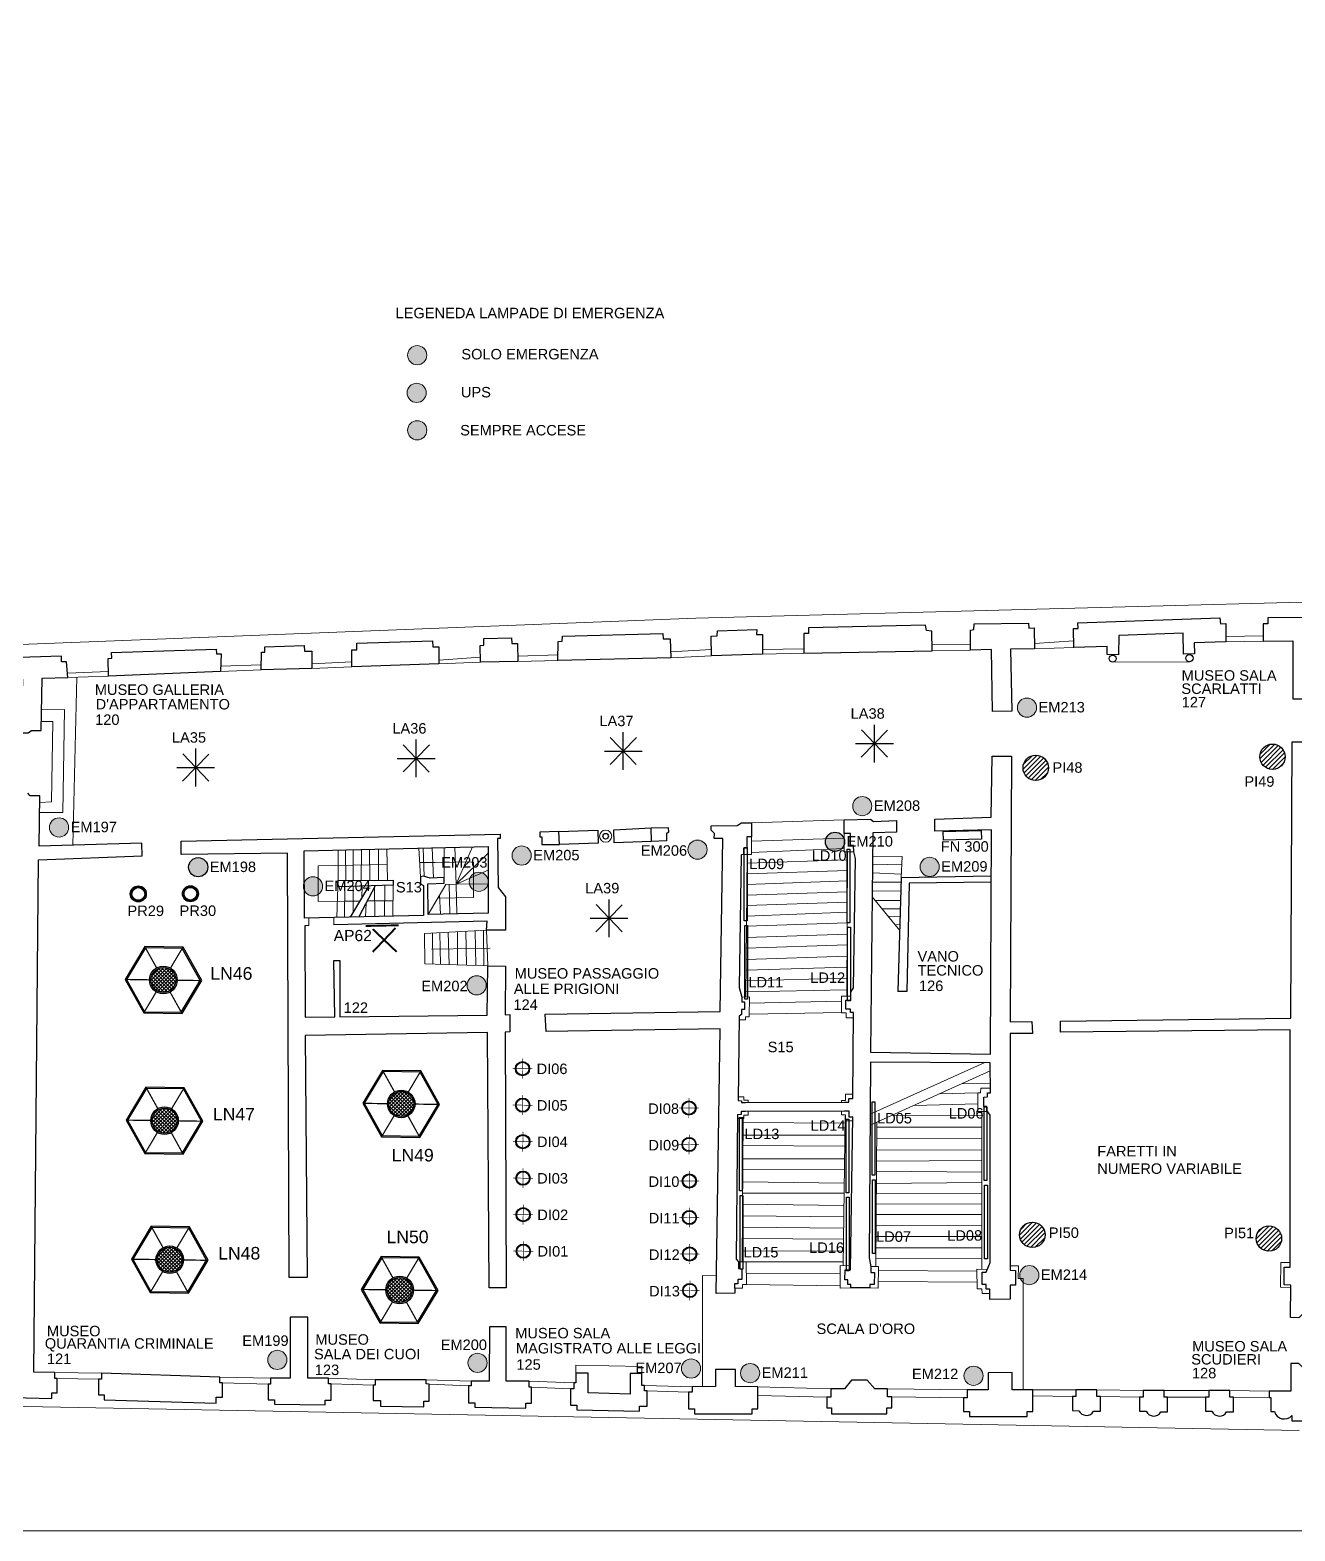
# Model space of a CAD drawing. Header units: metres. Extents: x 13 to 11853, y -8378 to 22.
# Drawn here: x 3615 to 7243, y -8378 to -4073 of the extents above; entities that cross this region are included whole.
import ezdxf
from ezdxf.enums import TextEntityAlignment as Align

# ---------------------------------------------------------------- set-up
doc = ezdxf.new("R2010")
doc.units = ezdxf.units.M
doc.header["$LTSCALE"] = 0.0125
for name, color, linetype in [('CODICE EMERGENZE', 190, 'Continuous'), ('CODICE LAMPADINE', 150, 'Continuous'), ('LAMPADE DI EMERGENZA', 3, 'Continuous')]:
    doc.layers.add(name, color=color, linetype=linetype)
for name, color, linetype, lineweight in [('lampade di emergenza S.E.', 3, 'Continuous', 18), ('LAMPADINE', 30, 'Continuous', 30), ('MURI', 7, 'Continuous', 9), ('VANI', 66, 'Continuous', 9)]:
    doc.layers.add(name, color=color, linetype=linetype, lineweight=lineweight)
doc.styles.add('ducale_200', font='arial.ttf', dxfattribs={"height": 1})
doc.styles.get("Standard").update_dxf_attribs({"font": 'romans.shx'})

# ---------------------------------------------------------------- blocks, each defined once
blk = doc.blocks.new('FB')
h = blk.add_hatch(color=256)
edge = h.paths.add_edge_path(flags=16)
edge.add_arc((323.34, 430.98), 1.01, 0, 360)
edge = h.paths.add_edge_path()
edge.add_arc((323.34, 430.98), 1.27, 0, 360)
for radius in [1.27, 1.01]:
    blk.add_circle((323.34, 430.98), radius)
blk = doc.blocks.new('LANTERNA')
at = {"linetype": 'Continuous'}
h = blk.add_hatch(color=256, dxfattribs=at)
h.paths.add_polyline_path([(65.31, -45.84, 1), (69.69, -45.84, 1)])
h.paths.add_polyline_path([(69.48, -45.84, -1), (65.51, -45.84, -1)], flags=16)
h = blk.add_hatch(dxfattribs=at)
h.set_pattern_fill('ANSI37', color=256, scale=3.214976, style=0)
h.set_pattern_definition([(45, (-226.14574, -312.50277), (-0.2841664, 0.2841664), []), (135, (-226.14574, -312.50277), (-0.2841664, -0.2841664), [])])
edge = h.paths.add_edge_path()
edge.add_arc((67.5, -45.84), 1.98, 0, 360)
at = {"layer": 'LAMPADINE'}
h = blk.add_hatch(color=14, dxfattribs=at)
h.paths.add_polyline_path([(70.35, -50.95), (73.35, -45.93), (70.5, -40.81), (64.65, -40.72), (61.64, -45.75), (64.49, -50.87)], flags=16)
h.paths.add_polyline_path([(70.46, -51.16), (73.59, -45.93), (70.62, -40.61), (64.54, -40.52), (61.41, -45.75), (64.38, -51.06)])
at = {"linetype": 'Continuous'}
for radius in [2.19, 1.98]:
    blk.add_circle((67.5, -45.84), radius, dxfattribs=at)
at = {"layer": 'LAMPADINE', "color": 14, "const_width": 0.2}
for points in [[(64.54, -40.52), (66.43, -43.92)], [(70.62, -40.61), (68.62, -43.96)], [(61.41, -45.75), (65.31, -45.81)], [(66.37, -47.72), (64.38, -51.06)], [(69.69, -45.87), (73.59, -45.93)], [(68.57, -47.75), (70.46, -51.16)]]:
    blk.add_lwpolyline(points, dxfattribs=at)
at = {"layer": 'LAMPADINE', "color": 14}
for points in [[(70.46, -51.16), (73.59, -45.93), (70.62, -40.61), (64.54, -40.52), (61.41, -45.75), (64.38, -51.06)], [(70.35, -50.95), (73.35, -45.93), (70.5, -40.81), (64.65, -40.72), (61.64, -45.75), (64.49, -50.87)]]:
    blk.add_lwpolyline(points, close=True, dxfattribs=at)
blk = doc.blocks.new('5ea4y')
h = blk.add_hatch(color=256)
edge = h.paths.add_edge_path(flags=16)
edge.add_arc((973, 697), 102, 0, 360)
edge = h.paths.add_edge_path()
edge.add_arc((973, 697), 112, 0, 360)
at = {"const_width": 10}
for points in [[(973, 855), (973, 540)], [(1130, 697), (815, 697)]]:
    blk.add_lwpolyline(points, dxfattribs=at)
for radius in [112, 102]:
    blk.add_circle((973, 697), radius)
at = {"color": 160, "insert": (996, 726), "char_height": 2, "width": 10.79, "attachment_point": 1, "style": 'ducale_200'}
blk.add_mtext('{\\H0.75x; }', dxfattribs=at)
blk = doc.blocks.new('re')
at = {"const_width": 0.3}
for points in [[(51.55, 419.05), (51.66, 413.81)], [(55.72, 418.12), (52.08, 414.34)], [(52.09, 417.95), (55.87, 414.31)]]:
    blk.add_lwpolyline(points, dxfattribs=at)
blk = doc.blocks.new('PIANTANA')
at = {"lineweight": 0}
h = blk.add_hatch(dxfattribs=at)
h.set_pattern_fill('ANSI31', color=256, scale=600, style=0)
h.set_pattern_definition([(45, (37136.21, 23067.97), (-53.03301, 53.03301), [])])
edge = h.paths.add_edge_path()
edge.add_arc((14258, -2729), 291, 0, 360)
blk.add_circle((14258, -2729), 291)

msp = doc.modelspace()

# ---------------------------------------------------------------- hatches: boundary and pattern name
at = {"layer": 'LAMPADE DI EMERGENZA'}
for points in [[(5896.5, -6401.2, 1), (5951.5, -6401.2, 1)], [(4070.2, -6474.2, 1), (4125.2, -6474.2, 1)]]:
    msp.add_hatch(color=256, dxfattribs=at).paths.add_polyline_path(points)
at = {"layer": 'lampade di emergenza S.E.'}
for color, points in [(256, [(4698.5, -5005.7, 1), (4753.4, -5005.7, 1)]), (6, [(4696.8, -5113.8, 1), (4751.8, -5113.8, 1)]), (5, [(4698.5, -5221.1, 1), (4753.4, -5221.1, 1)]), (5, [(6447, -6016.4, 1), (6502, -6016.4, 1)]), (5, [(5974.7, -6298.8, 1), (6029.7, -6298.8, 1)]), (5, [(3671.2, -6360, 1), (3726.2, -6360, 1)]), (5, [(4997.9, -6440.6, 1), (5052.9, -6440.6, 1)]), (5, [(5502.3, -6423.7, 1), (5557.3, -6423.7, 1)]), (5, [(6168, -6473.1, 1), (6223, -6473.1, 1)]), (5, [(4874.8, -6516, 1), (4929.8, -6516, 1)]), (5, [(4399.4, -6528.9, 1), (4454.4, -6528.9, 1)]), (5, [(4868.9, -6812.8, 1), (4923.8, -6812.8, 1)]), (5, [(6453.7, -7644, 1), (6508.7, -7644, 1)]), (5, [(4297.2, -7887, 1), (4352.1, -7887, 1)]), (5, [(4871.4, -7895.5, 1), (4926.4, -7895.5, 1)]), (5, [(5483.7, -7911.7, 1), (5538.6, -7911.7, 1)]), (5, [(5653, -7924.9, 1), (5708, -7924.9, 1)]), (5, [(6293.9, -7932.5, 1), (6348.9, -7932.5, 1)])]:
    msp.add_hatch(color=color, dxfattribs=at).paths.add_polyline_path(points)

# ---------------------------------------------------------------- linework, layer by layer
at = {"layer": 'LAMPADE DI EMERGENZA'}
for centre in [(5924, -6401.2), (4097.7, -6474.2)]:
    msp.add_circle(centre, 27.5, dxfattribs=at)
at = {"layer": 'lampade di emergenza S.E.'}
msp.add_circle((4725.9, -5005.7), 27.5, dxfattribs=at)
at = {"layer": 'lampade di emergenza S.E.', "color": 6}
msp.add_circle((4724.3, -5113.8), 27.5, dxfattribs=at)
at = {"layer": 'lampade di emergenza S.E.', "color": 5}
for centre in [(4725.9, -5221.1), (6474.5, -6016.4), (6002.2, -6298.8), (3698.7, -6360), (5025.4, -6440.6), (5529.8, -6423.7), (6195.5, -6473.1), (4902.3, -6516), (4426.9, -6528.9), (4896.3, -6812.8), (6481.2, -7644), (4324.7, -7887), (4898.9, -7895.5), (5511.2, -7911.7), (5680.5, -7924.9), (6321.4, -7932.5)]:
    msp.add_circle(centre, 27.5, dxfattribs=at)
at = {"layer": 'LAMPADINE'}
for p, q in [((6037.3, -6173.7), (6037.3, -6065.5)), ((4722.9, -6216.3), (4722.9, -6108.1)), ((5279.1, -6179.6), (5354.6, -6102.1)), ((5354.1, -6180), (5279.5, -6101.7)), ((5316.8, -6195), (5316.8, -6086.8)), ((5999.5, -6158.3), (6075, -6080.8)), ((6074.6, -6158.7), (6000, -6080.4)), ((4053, -6227), (4128.6, -6149.5)), ((4128.1, -6227.4), (4053.5, -6149.1)), ((4090.8, -6242.4), (4090.8, -6134.1)), ((4685.2, -6200.9), (4760.7, -6123.4)), ((4760.3, -6201.4), (4685.6, -6123)), ((5262.7, -6140.9), (5370.9, -6140.9)), ((5983.2, -6119.6), (6091.4, -6119.6)), ((4036.7, -6188.3), (4144.9, -6188.3)), ((4668.8, -6162.2), (4777.1, -6162.2)), ((5238.2, -6659.2), (5313.8, -6581.7)), ((5313.3, -6659.6), (5238.7, -6581.3)), ((5276, -6674.6), (5276, -6566.3)), ((5221.9, -6620.4), (5330.1, -6620.4))]:
    msp.add_line(p, q, dxfattribs=at)
for points in [[(6343.4, -6368.8), (6344, -6393.9), (6235.2, -6396.6), (6234.5, -6371.5)], [(5663.9, -6417.3), (5671.7, -6417.3), (5671.7, -6628.2), (5663.9, -6628.2)], [(5958.7, -6422.4), (5966.5, -6422.4), (5966.5, -6633.3), (5958.7, -6633.3)], [(5665.4, -6641.4), (5673.2, -6641.4), (5673.2, -6852.4), (5665.4, -6852.4)], [(5960.2, -6646.5), (5968, -6646.5), (5968, -6857.4), (5960.2, -6857.4)], [(6030.2, -7146.6), (6038, -7146.6), (6038, -7357.5), (6030.2, -7357.5)], [(6351.5, -7161.6), (6359.3, -7161.6), (6359.3, -7372.5), (6351.5, -7372.5)], [(5650.1, -7191.5), (5657.9, -7191.5), (5657.9, -7402.4), (5650.1, -7402.4)], [(5955.6, -7196.6), (5963.4, -7196.6), (5963.4, -7407.5), (5955.6, -7407.5)], [(6031.8, -7370.8), (6039.5, -7370.8), (6039.5, -7581.7), (6031.8, -7581.7)], [(6353.1, -7385.7), (6360.9, -7385.7), (6360.9, -7596.7), (6353.1, -7596.7)], [(5651.7, -7415.6), (5659.4, -7415.6), (5659.4, -7626.6), (5651.7, -7626.6)], [(5957.1, -7420.7), (5964.9, -7420.7), (5964.9, -7631.6), (5957.1, -7631.6)]]:
    msp.add_lwpolyline(points, close=True, dxfattribs=at)
at = {"layer": 'MURI', "linetype": 'ByBlock', "lineweight": 30}
for p, q in [((6371.9, -6330.5), (6374.3, -6155.4)), ((6374.3, -6155.4), (6429.9, -6155.3)), ((6429.9, -6155.3), (6426.1, -6917.1)), ((5568.8, -6355.1), (5643.3, -6354.3)), ((5569, -6367.5), (5568.8, -6355.1)), ((5578.2, -6377.7), (5569, -6367.5)), ((5643.3, -6354.3), (5655.5, -6346.8)), ((5655.5, -6346.8), (5684.3, -6346.8)), ((5684.3, -6346.8), (5684.1, -6386.7)), ((5950, -6338.3), (6025.4, -6335.9)), ((5950, -6377), (5950, -6338.3)), ((6025.4, -6335.9), (6034.4, -6342.6)), ((6034.4, -6342.6), (6100.5, -6340.2)), ((6100.5, -6340.2), (6100.5, -6373.3)), ((6210.1, -6336.2), (6371.9, -6330.5)), ((6210.1, -6370.7), (6210.1, -6336.2)), ((6372.6, -6366.7), (6210.1, -6370.7)), ((6369.8, -7010.5), (6372.6, -6366.7)), ((3937.1, -6441.9), (3935.7, -6404.9)), ((4049.3, -6399.5), (4963.7, -6379.7)), ((4049.3, -6437.3), (4049.3, -6399.5)), ((4963.7, -6392.1), (4955.9, -6392.1)), ((4955.9, -6392.1), (4955.9, -6392.1)), ((4955.9, -6392.1), (4957.7, -6531.9)), ((4963.7, -6379.7), (4963.7, -6392.1)), ((5577.9, -6391.9), (5578.2, -6377.7)), ((5602.1, -6392.2), (5577.9, -6391.9)), ((5594.3, -6887.6), (5602.1, -6392.2)), ((5671.4, -6387), (5670.9, -6419.5)), ((5684.1, -6386.7), (5671.4, -6387)), ((5968, -6377.1), (5950, -6377)), ((5968.1, -6412.2), (5968, -6377.1)), ((5977, -6412.2), (5968.1, -6412.2)), ((5977.6, -6429.7), (5977, -6412.2)), ((6032.3, -6375.2), (6025.8, -7004.7)), ((6034.1, -6375.1), (6032.3, -6375.2)), ((6100.5, -6373.3), (6034.1, -6375.1)), ((4353.8, -6433.5), (4049.3, -6437.3)), ((4358.3, -7650.5), (4353.8, -6433.5)), ((5654.5, -6438.3), (5648.7, -6819)), ((5661.5, -6438), (5654.5, -6438.3)), ((5661.6, -6419.7), (5661.5, -6438)), ((5670.9, -6419.5), (5661.6, -6419.7)), ((5977.5, -6819.9), (5982.5, -6449)), ((5982.5, -6449), (5977.6, -6429.7)), ((4957.7, -6531.9), (4979.4, -6559.3)), ((6114.2, -6504.2), (6104, -6830.7)), ((4979.4, -6559.3), (4979.4, -6654.2)), ((4414.8, -6641.5), (4403.1, -6641.8)), ((4403.1, -6641.8), (4404.4, -6904.3)), ((4926.1, -6629.1), (4487.1, -6639.8)), ((4924.6, -6655), (4926.1, -6629.1)), ((4979.4, -6654.2), (4924.6, -6655)), ((4489.5, -6903.3), (4487.1, -6741.2)), ((4487.1, -6741.2), (4503.7, -6741.2)), ((4503.7, -6741.2), (4503.8, -6903.1)), ((4926.5, -6898.2), (4928, -6757)), ((4928, -6757), (4979.2, -6757.7)), ((4979.2, -6757.7), (4978.3, -6897.2)), ((5648.7, -6819), (5656.4, -6847)), ((5969.1, -6832.4), (5977.5, -6819.9)), ((5969.1, -6855.8), (5969.1, -6832.4)), ((5664.8, -6882.4), (5656, -6882.4)), ((5656, -6882.4), (5656, -6896.3)), ((5656.4, -6847), (5656.6, -6859.7)), ((5656.6, -6859.7), (5664.8, -6859.7)), ((5664.8, -6859.7), (5664.8, -6882.4)), ((5955.3, -6881.5), (5955.3, -6855.8)), ((5955.3, -6855.8), (5969.1, -6855.8)), ((5968.5, -6881.5), (5955.3, -6881.5)), ((5968.5, -6890.6), (5968.5, -6881.5)), ((4404.4, -6904.3), (4489.5, -6903.3)), ((4503.8, -6903.1), (4926.5, -6898.2)), ((4978.3, -6897.2), (4991.1, -6896.8)), ((4991.1, -6896.8), (4991.4, -6946.6)), ((5093.1, -6895.2), (5594.3, -6887.6)), ((5095.8, -6945), (5093.1, -6895.2)), ((5648.7, -6900.9), (5646.1, -7143.4)), ((5656, -6896.3), (5648.7, -6900.9)), ((5977.5, -6890.6), (5968.5, -6890.6)), ((5975.1, -7137.2), (5977.5, -6890.6)), ((6426.1, -6917.1), (6488.4, -6917)), ((6488.4, -6917), (6490, -6950.7)), ((4927.7, -6948), (4404.6, -6956.4)), ((4404.6, -6956.4), (4409.9, -7650.6)), ((4932, -7680.4), (4927.7, -6948)), ((4991.4, -6946.6), (4978, -6947.4)), ((4978, -6947.4), (4981.3, -7680.1)), ((5594.7, -6937.3), (5095.8, -6945)), ((5583.2, -7696.7), (5594.7, -6937.3)), ((6490, -6950.7), (6426.7, -6950.5)), ((6426.7, -6950.5), (6426.7, -7630.1)), ((6025.8, -7004.7), (6369.8, -7010.5)), ((6026.1, -7032.8), (6021.7, -7594.5)), ((6369.2, -7035.2), (6026.1, -7032.8)), ((6369.5, -7121.1), (6369.2, -7035.2)), ((5646.1, -7143.4), (5655.8, -7144.2)), ((5655.8, -7144.2), (5655.8, -7148.6)), ((5963.3, -7148.1), (5963.3, -7137.1)), ((5963.3, -7137.1), (5975.1, -7137.2)), ((6350.8, -7133.2), (6361.8, -7133)), ((6350.8, -7160.7), (6350.8, -7133.2)), ((6361.8, -7133), (6361.6, -7121.1)), ((6361.6, -7121.1), (6369.5, -7121.1)), ((5644.5, -7183.7), (5640.2, -7597.8)), ((5644.5, -7183.7), (5655.8, -7182.7)), ((5655.8, -7148.6), (5667.7, -7148.4)), ((5655.8, -7182.7), (5655.8, -7174.1)), ((5655.8, -7174.1), (5667.8, -7174.1)), ((5667.3, -7173.9), (5950.9, -7172.4)), ((5667.7, -7148.4), (5951, -7148.1)), ((5950.9, -7172.4), (5963.3, -7172.5)), ((5951, -7148.1), (5963.3, -7148.1)), ((5963.3, -7172.5), (5963.3, -7190)), ((6359.9, -7160.5), (6350.8, -7160.7)), ((6359.9, -7172.1), (6359.9, -7160.5)), ((6369, -7184.7), (6359.9, -7172.1)), ((6369.2, -7608.1), (6369, -7184.7)), ((5963.3, -7190), (5975, -7189.9)), ((5968.3, -7628.9), (5975, -7189.9)), ((5640.2, -7597.8), (5647.1, -7606.2)), ((5647.1, -7606.2), (5647.1, -7624.9)), ((6021.7, -7594.5), (6026.9, -7619)), ((6357.3, -7635.8), (6369.2, -7608.1)), ((4409.9, -7650.6), (4358.3, -7650.5)), ((5656.9, -7656), (5645.1, -7656)), ((5645.1, -7656), (5645.1, -7668.9)), ((5647.1, -7624.9), (5656.9, -7625.4)), ((5656.9, -7625.4), (5656.9, -7656)), ((5952.5, -7657), (5953, -7628.9)), ((5961.2, -7657), (5952.5, -7657)), ((5953, -7628.9), (5968.3, -7628.9)), ((5960.9, -7670.9), (5961.2, -7657)), ((6026.9, -7619), (6026.6, -7636.5)), ((6026.6, -7636.5), (6037.2, -7636.5)), ((6037.2, -7636.5), (6036.8, -7670.6)), ((6346.4, -7670.4), (6346.4, -7635.8)), ((6346.4, -7635.8), (6357.3, -7635.8)), ((6426.7, -7630.1), (6441.5, -7630.4)), ((6441.5, -7630.4), (6441.3, -7672.3)), ((4981.3, -7680.1), (4932, -7680.4)), ((5636.3, -7695.7), (5583.2, -7696.7)), ((5645.1, -7668.9), (5635.8, -7668.8)), ((5635.8, -7668.8), (5636.3, -7695.7)), ((5969.6, -7670.9), (5960.9, -7670.9)), ((5969.3, -7680.7), (5969.6, -7670.9)), ((6024.2, -7680.2), (5969.3, -7680.7)), ((6036.8, -7670.6), (6024.2, -7670.6)), ((6024.2, -7670.6), (6024.2, -7680.2)), ((6357.5, -7670.4), (6346.4, -7670.4)), ((6357.5, -7684.4), (6357.5, -7670.4)), ((6368.2, -7684.2), (6357.5, -7684.4)), ((6367.8, -7713.8), (6368.2, -7684.2)), ((6426.4, -7672.8), (6426.2, -7712.9)), ((6441.3, -7672.3), (6426.4, -7672.8)), ((6426.2, -7712.9), (6367.8, -7713.8))]:
    msp.add_line(p, q, dxfattribs=at)
at = {"layer": 'MURI', "color": 252}
for p, q in [((6031.6, -6442.8), (6116.2, -6443.5)), ((6116.2, -6443.5), (6114.1, -6504.4))]:
    msp.add_line(p, q, dxfattribs=at)
at = {"layer": 'MURI'}
for p, q in [((4414.7, -6619.9), (4414.8, -6641.5)), ((4487, -6618.3), (4487.1, -6639.8))]:
    msp.add_line(p, q, dxfattribs=at)
at = {"layer": 'MURI', "linetype": 'Continuous', "ltscale": 0.1}
msp.add_lwpolyline([(12.8, 22.4), (11852.8, 22.4), (11852.8, -8377.6), (12.8, -8377.6)], close=True, dxfattribs=at)
at = {"layer": 'MURI', "color": 252}
for points in [[(2850.7, -5863.8), (5524.6, -5760), (7553.5, -5706.6), (9306.8, -5668.1), (9264.4, -4110.3), (9290.1, -4108.9), (9294.1, -4114.5), (9313.3, -4114.5), (9317.6, -4108.7), (9902.5, -4074.8)], [(7045.1, -5812.7), (7151.8, -5810.9)], [(5452.5, -5856.1), (5569.6, -5849.9)], [(5716.1, -5849.4), (5834.5, -5847.4)], [(6202.5, -5836.3), (6312.3, -5835.6)], [(6202.8, -5853.7), (6312.3, -5851.2)], [(6496, -5832.5), (6608.5, -5825.3)], [(6496.3, -5847.7), (6609, -5843.6)], [(7045.3, -5827.8), (7151.7, -5826.3)], [(4162.6, -5898), (4278.4, -5893.6)], [(4423.3, -5890.7), (4538.3, -5884.9)], [(4787.6, -5890.6), (4907.1, -5886.3)], [(4787.8, -5880.6), (4906.9, -5871.8)], [(5014.3, -5868.5), (5129.7, -5865.5)], [(5014.7, -5883.8), (5129.6, -5881)], [(5453.2, -5873.8), (5569.8, -5868.2)], [(5716.1, -5862.7), (5834.5, -5860.6)], [(6720.5, -5885.8), (6940.4, -5884.9)], [(3722.7, -5917.5), (3840.3, -5913.2)], [(3723.8, -5929.6), (3840.6, -5926.1)], [(3750, -5928.8), (3738.6, -6410.9)], [(4162.1, -5912.8), (4278.2, -5908.1)], [(4423.3, -5904), (4538.3, -5899.6)], [(3643.2, -6317.2), (3709.2, -6316.8), (3714.7, -6021.5), (3649.2, -6023.1)], [(3647.9, -6056.4), (3681, -6056.4), (3677.2, -6286.8), (3643.6, -6288.3)], [(5684.3, -6346.8), (5950, -6338.3)], [(5950, -6391.1), (5684.2, -6399.5)], [(4499.5, -6512.5), (4499.6, -6425.1)], [(4520, -6424.6), (4521, -6512.3)], [(4542.2, -6512.1), (4542.6, -6424.1)], [(4566, -6423.5), (4565, -6511.9)], [(4590.1, -6511.7), (4588.8, -6422.9)], [(4614.6, -6422.3), (4614.7, -6511.5)], [(4638.6, -6421.7), (4640.9, -6511.3)], [(4730.8, -6419.3), (4735.5, -6501.6)], [(4746.2, -6500.6), (4743.3, -6419)], [(4772.1, -6505.4), (4768.8, -6418.4)], [(4803, -6504), (4802.9, -6417.5)], [(4833.6, -6416.8), (4837.6, -6522.8)], [(4884.1, -6415.5), (4837.6, -6522.8)], [(4929.5, -6434.1), (4837.6, -6522.8)], [(5959.7, -6453.2), (5672, -6462.2)], [(5950, -6420.8), (5684.5, -6432.3)], [(4560.6, -6571.9), (4516.7, -6571.9), (4442.1, -6572.1), (4442.1, -6470.1), (4639.7, -6466.5)], [(4733.1, -6460.5), (4777, -6460.5), (4887, -6458.6), (4887, -6560.6), (4784.3, -6563)], [(4929.4, -6483), (4837.6, -6522.8)], [(5959.6, -6483.7), (5671.7, -6492.8)], [(6114.3, -6493.6), (6031.1, -6490.6)], [(6115.5, -6467.4), (6031.4, -6465.3)], [(4498, -6530), (4495.2, -6618.1)], [(4518.6, -6529.4), (4516.9, -6617.6)], [(4542.6, -6528.8), (4541.7, -6603.7)], [(4567.2, -6560.9), (4567.7, -6528.1)], [(4603.4, -6531.1), (4604.5, -6615.6)], [(4632.6, -6526.4), (4631.6, -6615)], [(4656.2, -6614.4), (4656.7, -6525.8)], [(4756.9, -6609.5), (4807.6, -6523.3), (4837.6, -6522.8)], [(4817.5, -6523.2), (4819.8, -6608.2)], [(4837.4, -6523), (4839, -6607.8)], [(4929.4, -6521.5), (4837.6, -6522.8)], [(5959.5, -6513), (5671.4, -6523.6)], [(6113.1, -6542.5), (6030.6, -6541.9)], [(6113.9, -6517), (6030.8, -6516.9)], [(4579, -6577.9), (4577.9, -6616.2)], [(4656.4, -6570.1), (4612.5, -6570.1), (4583, -6570.2)], [(4792.6, -6608.8), (4789.7, -6553.7)], [(5959.2, -6574.5), (5670.8, -6584.2)], [(5959.4, -6544.3), (5671.1, -6553.9)], [(6030.4, -6558.6), (6109.5, -6655.7)], [(6112.2, -6569.2), (6039, -6569.1)], [(5670.5, -6614.2), (5959.1, -6603.3)], [(6111.5, -6593.3), (6058.8, -6593.5)], [(6110.8, -6615.2), (6075.9, -6614.4)], [(4928, -6757), (4747.5, -6751.6), (4747.2, -6663.8), (4924.6, -6655)], [(4770.8, -6752.3), (4769.3, -6662.7)], [(4790.4, -6661.7), (4792.6, -6753)], [(4817.2, -6753.7), (4814.6, -6660.5)], [(4841, -6659.2), (4841.8, -6754.4)], [(4865.7, -6657.9), (4867, -6755.2)], [(4891.6, -6656.6), (4893.7, -6755.9)], [(4916.7, -6756.6), (4915.5, -6655.5)], [(4924.6, -6655), (4928, -6757)], [(5958.9, -6666.3), (5669.8, -6675.4)], [(5959, -6633.7), (5670.2, -6643.3)], [(6110, -6638.7), (6095.8, -6638.9)], [(4935.5, -6706.2), (4891.6, -6706.9), (4766.7, -6708.7)], [(5958.8, -6696.5), (5669.5, -6706.2)], [(5958.6, -6729.4), (5669.2, -6739.1)], [(5958.4, -6792.2), (5668.5, -6800.1)], [(5958.5, -6760.3), (5668.9, -6769.1)], [(5958.3, -6825.9), (5668.2, -6831.2)], [(5943.1, -6858), (5678.4, -6864.2)], [(5943.1, -6890.6), (5678.4, -6895.4)], [(6024.7, -7214), (6369.3, -7058.1)], [(6352, -7035.1), (6024.9, -7181.9)], [(6369.4, -7094.6), (6286.8, -7095.4)], [(6333.2, -7121.1), (6223, -7124.3)], [(6085.8, -7186.3), (6344.8, -7184.9)], [(6333.7, -7152.6), (6150.6, -7157)], [(5952.1, -7208), (5660.6, -7206.5)], [(6044.3, -7219.7), (6344.8, -7219.9)], [(5951.4, -7273.8), (5659.9, -7272.3)], [(5951.8, -7242.6), (5660.2, -7243)], [(6044, -7252.7), (6344.9, -7252)], [(5951.4, -7310.2), (5659.8, -7310.7)], [(6043.4, -7317.3), (6345, -7315.6)], [(6043.7, -7285.3), (6344.9, -7284.2)], [(5951, -7341.4), (5659.6, -7339.9)], [(6345, -7348.6), (6043.2, -7346.1)], [(5950.5, -7380.4), (5659.3, -7376.4)], [(6042.8, -7381.4), (6345.1, -7378.5)], [(5949.8, -7443.8), (5658.8, -7440.3)], [(5950.2, -7409.3), (5659, -7408.6)], [(6345.2, -7440.4), (6042.3, -7439.8)], [(6042.6, -7409.4), (6345.1, -7408.9)], [(5949.4, -7476.8), (5658.5, -7473.8)], [(6345.2, -7469.9), (6042, -7469.9)], [(5949, -7508.9), (5658.2, -7506.8)], [(6041.8, -7500.8), (6345.3, -7502.3)], [(5948.2, -7575.3), (5657.7, -7574.7)], [(5948.6, -7541.2), (5658, -7538.8)], [(6041.2, -7565.6), (6345.3, -7565.6)], [(6345.3, -7533.5), (6041.5, -7533)], [(5947.8, -7605.9), (5669.3, -7605.7)], [(6040.9, -7596.8), (6345.4, -7596.4)], [(6463.5, -7972.5), (6463.5, -7653.5), (6449.3, -7653.2), (6449.9, -7617), (6426.7, -7617)], [(5544, -7964.2), (5544, -7645.3), (5584, -7645.9)], [(5939, -7639.7), (5669.8, -7638.7)], [(6048.5, -7630.6), (6330.9, -7632.2)], [(5939, -7674.7), (5670.3, -7670.6)], [(6048, -7662.5), (6331.4, -7664.3)], [(5181, -7925.5), (5181, -7902.5), (5370.5, -7905.5), (5370.5, -7925.7)], [(2331, -7928.6), (2330.8, -7996.9), (7254.9, -8089.2)], [(3686.5, -7923.2), (3820.4, -7925.3)], [(3811.8, -7942), (3693.7, -7939.9)], [(4159.8, -7936.3), (4305.4, -7939.2)], [(4167, -7953.2), (4298.1, -7956.5)], [(4471.6, -7939), (4605.4, -7944.5)], [(4599.3, -7959.8), (4478.8, -7955.7)], [(4751.6, -7944.5), (4880.6, -7948.4)], [(4873.3, -7961.4), (4760.5, -7956.6)], [(5046.8, -7948.2), (5175.2, -7952.9)], [(5377.2, -7960.2), (5514.7, -7964.6)], [(5053.9, -7964.9), (5165, -7970.4)], [(5504, -7979.2), (5385.4, -7975.4)], [(5912.3, -7969.9), (5703, -7964.6)], [(5900.6, -7993.7), (5703, -7989.1)], [(6074.2, -7969.9), (6303.3, -7972.5)], [(6292.6, -7995.9), (6086.9, -7993.2)], [(6491.6, -7972.5), (6614.6, -7973.3)], [(6604.7, -7991.6), (6491.6, -7990.5)], [(6675, -7973.3), (6807.5, -7975.2)], [(6685.1, -7991.8), (6797.6, -7993.5)], [(6867.8, -7975.2), (6996.1, -7975.2)], [(6877.9, -7993.7), (6986.2, -7993.5)], [(7056.5, -7975.2), (7169.2, -7977.1)], [(7066.6, -7993.7), (7169.2, -7995.1)]]:
    msp.add_lwpolyline(points, dxfattribs=at)
at = {"layer": 'MURI', "linetype": 'ByBlock', "lineweight": 30}
for points in [[(6704.8, -5841.1), (6609, -5843.6), (6607.6, -5789.3), (6621.7, -5789.3), (6620.9, -5773.6), (7028.1, -5758.8), (7029.7, -5776.1), (7044.6, -5775.3), (7045.3, -5827.8), (6954.4, -5831), (6955.4, -5862.2), (6923.6, -5862.9), (6922.4, -5802.5), (6737.7, -5809.7), (6736.6, -5864.8), (6704.5, -5864.2)], [(5129.6, -5881), (5130.2, -5826.7), (5141.5, -5825.5), (5142.7, -5811.2), (5430.6, -5804.1), (5431.2, -5819), (5450.9, -5819), (5453.2, -5873.8)], [(5569.8, -5868.2), (5569.2, -5811.8), (5585.7, -5810.5), (5587, -5795.9), (5700.2, -5792.4), (5699, -5806.9), (5716.1, -5806.9), (5716.1, -5862.7)], [(5834.5, -5860.6), (6202.8, -5853.7), (6201.8, -5797.5), (6186, -5795.5), (6183.1, -5779.7), (5848.3, -5787.6), (5848.3, -5803.4), (5834.5, -5803.4)], [(3840.6, -5926.1), (3839.5, -5875.3), (3849.7, -5874.8), (3849.1, -5858.8), (4149.3, -5849.1), (4149.8, -5862.5), (4163.7, -5862), (4162.1, -5912.8)], [(4278.2, -5908.1), (4278.8, -5857.3), (4289.3, -5857.3), (4289, -5841.7), (4402.1, -5838.5), (4402.9, -5854.3), (4423.3, -5854.5), (4423.3, -5904)], [(4538.3, -5899.6), (4538.3, -5850.3), (4553, -5850.3), (4552.8, -5831.8), (4769.7, -5824.7), (4770.4, -5842.4), (4788.3, -5842.2), (4787.6, -5890.6)], [(4907.1, -5886.3), (4906.6, -5838.3), (4917.1, -5837.8), (4917.1, -5818.5), (4996.5, -5815.9), (4997.6, -5832.6), (5013.2, -5832.6), (5014.7, -5883.8)], [(7285.7, -6114.9), (7281.9, -7756.3), (7281.9, -7756.3), (7265.2, -7756.3), (7253.9, -7765.9), (7230, -7765.2), (7231.6, -7672.6), (7211.9, -7672.2), (7211.9, -7620.8), (7229, -7621.1), (7229, -7621.1), (7229.8, -6940), (6570.6, -6947.3), (6570.6, -6915.2), (7231.4, -6906.7), (7231.4, -6906.7), (7231.4, -6906.7), (7234.9, -6114.6)], [(5445.6, -6360), (5446.7, -6373.6), (5440.7, -6378.6), (5440.6, -6398.4), (5398, -6400.4), (5396.5, -6361.3)], [(5077.1, -6373.9), (5077.1, -6387.1), (5083.6, -6387.2), (5083.1, -6408.7), (5133.7, -6408.8), (5132.2, -6371.3)], [(4401.6, -6427.6), (4929.5, -6414.4), (4929.5, -6414.4), (4929.5, -6414.4), (4929.3, -6606.1), (4756.9, -6609.5), (4756.7, -6521.8), (4803, -6519.8), (4803, -6504), (4762.9, -6505.8), (4743.6, -6499.8), (4735.5, -6501.6), (4735.5, -6521.8), (4744, -6526.7), (4743.8, -6612.4), (4402.9, -6620.2)], [(5581.4, -7914.8), (5581.4, -7963.7), (5514.7, -7964.6), (5514.7, -7979.2), (5504, -7979.2), (5504, -8026.9), (5521, -8026.9), (5521, -8041.4), (5686.7, -8041.4), (5686.7, -8027.3), (5703, -8027.3), (5703, -7964.6), (5638.8, -7963.7), (5638.8, -7914.3)], [(3820.4, -7925.3), (3820.4, -7942), (3811.8, -7942), (3811.8, -7987), (3828.5, -7987), (3828.5, -8001.9), (4149.4, -8011.1), (4149.4, -7993.5), (4167, -7993.5), (4167, -7953.2), (4159.8, -7953.2), (4159.8, -7936.3)], [(4605.4, -7944.5), (4605.4, -7959.8), (4599.3, -7959.8), (4599.3, -8003.6), (4620.6, -8003.6), (4620.6, -8019.6), (4744.7, -8021.4), (4744.7, -8005.4), (4760.5, -8005.4), (4760.5, -7956.6), (4751.6, -7956.1), (4751.6, -7944.5)], [(5181, -7925.5), (5181, -7952.9), (5175.2, -7952.9), (5175.2, -7970.4), (5165, -7970.4), (5165, -8016.6), (5183.4, -8016.6), (5183.4, -8030.6), (5363.2, -8033.8), (5363.2, -8019.8), (5385.4, -8019.8), (5385.4, -7975.4), (5377.2, -7975.4), (5377.2, -7960.2), (5370.5, -7960.2), (5370.5, -7925.7), (5336.9, -7925.7), (5336.9, -7984.9), (5216.1, -7981.8), (5216.1, -7925.4)], [(6363.7, -7923.7), (6363.7, -7972.5), (6303.3, -7972.5), (6303.3, -7995.9), (6292.6, -7995.9), (6292.6, -8034.9), (6309.6, -8034.9), (6309.6, -8049.4), (6475.3, -8049.4), (6475.3, -8035.3), (6491.6, -8035.3), (6491.6, -7972.5), (6431.8, -7972.5), (6431.8, -7923.2)]]:
    msp.add_lwpolyline(points, close=True, dxfattribs=at)
for points in [[(7289.1, -5991.1), (7289.9, -5823.9), (7303.5, -5823.6), (7302.3, -5770.7), (7286.4, -5770.3), (7285.7, -5758.1), (7164.9, -5758.6), (7164.9, -5775.8), (7152.1, -5776.5), (7151.7, -5826.3), (7236.6, -5824.8), (7236.6, -5991.1), (7289.1, -5991.1)], [(6322.8, -5775.9), (6478.9, -5773.8), (6479.6, -5788.5), (6494.9, -5787.8), (6496.3, -5847.7), (6427.5, -5849), (6430.9, -6026.9), (6376.1, -6027.2), (6372.7, -5850), (6312.3, -5851.2), (6312.3, -5794), (6322.1, -5792.7), (6322.8, -5775.9)], [(3492.2, -5875.5), (3492.2, -5889.9), (3483.3, -5889.9), (3483.3, -5938.7), (3594, -5934.5), (3590.5, -6088.4), (3610, -6088.4), (3619.3, -6081.7), (3647.4, -6081.7), (3650.3, -5932.4), (3723.8, -5929.6), (3719.8, -5884.9), (3705.6, -5884.9), (3705.6, -5868.4), (3492.2, -5875.5)], [(3567.7, -7994.9), (3677.7, -7997.7), (3677.7, -7981.4), (3693.7, -7981.4), (3693.7, -7939.9), (3686.5, -7939.9), (3686.5, -7923.2), (3626.2, -7922.2), (3640.2, -6453.2), (3937.1, -6441.9), (3935.7, -6404.9), (3641.8, -6413.9), (3643.9, -6269.8), (3615.9, -6269.8), (3609.2, -6261.8)], [(5132.2, -6371.3), (5243.8, -6367.9), (5244.5, -6405.2), (5133.7, -6408.8)], [(5398, -6400.4), (5290.7, -6403.8), (5289.7, -6366.5), (5396.5, -6361.3)], [(6372, -6499.4), (6114.1, -6504.4)], [(4499.5, -6512.5), (4656.7, -6511.1), (4656.7, -6525.8), (4498, -6530), (4499.5, -6512.5)], [(4586.9, -6527.6), (4533.7, -6617.2)], [(4605.5, -6527.1), (4558.7, -6616.7)], [(6371.9, -6516.7), (6136.3, -6519.8), (6130.1, -6830.8), (6104, -6830.7)], [(4412.1, -7764.4), (4361.2, -7764.2), (4361.9, -7939.1), (4305.4, -7939.2), (4305.4, -7956.5), (4298.1, -7956.5), (4298.1, -8001.1), (4316.2, -8001.1), (4316.2, -8013.7), (4461.9, -8016.3), (4461.9, -8002.1), (4478.8, -8002.1), (4478.8, -7955.7), (4471.6, -7955.7), (4471.6, -7939), (4412.1, -7939.1), (4412.1, -7764.4)], [(5046.8, -7948.2), (4981.1, -7948.3), (4981.1, -7792.4), (4932.7, -7792.6), (4932.6, -7948), (4880.6, -7948.4), (4880.6, -7961.4), (4873.3, -7961.4), (4873.3, -8010.3), (4891.4, -8010.3), (4891.4, -8022.9), (5037.1, -8025.5), (5037.1, -8011.3), (5053.9, -8011.3), (5053.9, -7964.9), (5046.8, -7964.9), (5046.8, -7948.2)], [(5912.3, -7969.9), (5912.3, -7993.7), (5900.6, -7993.7), (5900.6, -8024), (5913.7, -8024), (5913.7, -8041.8), (6072.7, -8041.8), (6072.7, -8024), (6086.9, -8024), (6086.9, -7993.2), (6074.2, -7993.2), (6074.2, -7969.9), (6037.8, -7969.9), (6016.5, -7945.1), (5971.4, -7945.1), (5951.7, -7969.9), (5912.3, -7969.9)]]:
    msp.add_lwpolyline(points, dxfattribs=at)
at = {"layer": 'MURI'}
for points in [[(5661.5, -6438), (5684.5, -6437.6), (5684.1, -6386.7)], [(5950, -6377), (5950, -6429.7), (5977.6, -6429.7)], [(5668.1, -6846.2), (5672.3, -6437.8)], [(5958.2, -6844.1), (5959.8, -6429.7)], [(5648.6, -6912.1), (5667.5, -6912.1), (5667.5, -6902.8), (5678.3, -6902.8), (5678.5, -6845.6), (5656.4, -6847)], [(5969.1, -6844.1), (5943.1, -6844.1), (5943.1, -6891.4), (5956.1, -6891.4), (5956.1, -6906.2), (5977.4, -6906.5)], [(5675, -7148.4), (5675, -7142), (5663, -7141.9), (5662.6, -7132.4), (5646.2, -7132.4)], [(5942.6, -7148.1), (5942.6, -7142.8), (5954.3, -7142.8), (5954.3, -7125.2), (5975.2, -7125.4)], [(6369.5, -7108), (6342.7, -7108.1), (6341.5, -7120.9), (6333.2, -7121.1), (6334, -7174.5), (6361.6, -7174.5)], [(5675, -7173.9), (5675, -7185), (5663, -7185.1), (5662.6, -7194.6), (5646.2, -7194.6)], [(5942.6, -7172.4), (5942.6, -7184.3), (5954.3, -7184.3), (5954.3, -7201.9), (5975.2, -7201.7)], [(5947.7, -7616.6), (5952.8, -7187.6)], [(6344.8, -7174.5), (6345.4, -7627.1)], [(5657.4, -7605.9), (5660.7, -7190.1)], [(6044.4, -7205.1), (6040.7, -7619.2)], [(5647.1, -7606.2), (5669.3, -7605.7), (5670.3, -7670.6), (5658.9, -7670.4), (5658.9, -7681.2), (5636, -7681.2)], [(5968.5, -7616.8), (5939, -7616.5), (5939, -7681.2), (5969.3, -7680.7)], [(7229.1, -7608.1), (7202.6, -7608.1), (7201.4, -7678.3), (7231.5, -7679)], [(6026.9, -7619), (6048.7, -7619.3), (6047.6, -7681.3), (6024.2, -7680.2)], [(6360.9, -7627.4), (6330.9, -7626.9), (6331.6, -7683.4), (6345.4, -7683.4), (6346.2, -7697), (6368, -7696.6)]]:
    msp.add_lwpolyline(points, dxfattribs=at)
at = {"layer": 'MURI', "linetype": 'ByBlock', "lineweight": 30}
for points in [[(7184.5, -8035.3, 0.584828), (7234, -8046.9), (7234, -8061.9), (7283.9, -8061.9), (7283.9, -8046.1, 0.657033), (7325.7, -8037.8), (7341.7, -8037.8), (7341.7, -7987.6), (7282.5, -7987.4), (7281.9, -7907.4), (7265.2, -7907.4), (7253.9, -7897.8), (7231.4, -7897.5), (7231.4, -7977.1), (7169.2, -7977.1), (7169.2, -7995.1), (7173.5, -7995.1), (7173.5, -8035.3)], [(6614.6, -7973.3), (6614.6, -7991.6), (6604.7, -7991.6), (6604.7, -8032), (6604.7, -8032), (6623.6, -8032.6, 0.601617), (6665.7, -8034.4), (6685.1, -8034), (6685.1, -7991.8), (6675, -7991.8), (6675, -7973.3)], [(6807.5, -7975.2), (6807.5, -7993.5), (6797.6, -7993.5), (6797.6, -8033.9), (6797.6, -8033.9), (6816.4, -8034.5, 0.601617), (6858.5, -8036.3), (6877.9, -8035.9), (6877.9, -7993.7), (6867.8, -7993.7), (6867.8, -7975.2)], [(6996.1, -7975.2), (6996.1, -7993.5), (6986.2, -7993.5), (6986.2, -8033.9), (6986.2, -8033.9), (7005.1, -8034.5, 0.601617), (7047.2, -8036.3), (7066.6, -8035.9), (7066.6, -7993.7), (7056.5, -7993.7), (7056.5, -7975.2)]]:
    msp.add_lwpolyline(points, format="xyb", close=True, dxfattribs=at)
for centre, radius in [((6720.5, -5875.9), 9.85), ((6940.4, -5874.4), 10.5), ((5266.3, -6385.2), 8.07)]:
    msp.add_circle(centre, radius, dxfattribs=at)
at = {"layer": 'MURI'}
msp.add_circle((5266.3, -6385.2), 17.5, dxfattribs=at)

# ---------------------------------------------------------------- block references
at = {"layer": 'LAMPADINE'}
for name, p, xscale, yscale, zscale in [('PIANTANA', (4717.4, -5848), 0.125, 0.125, 0.125), ('PIANTANA', (5396.4, -5816.2), 0.125, 0.125, 0.125), ('FB', (-1916, -14337.4), 18.06767120359291, 18.06767120358836, 18.06767120358864), ('FB', (-1766.6, -14337), 18.06767120359291, 18.06767120358836, 18.06767120358864), ('LANTERNA', (2778.3, -5969.4), 18.06767120359291, 18.06767120358836, 18.06767120358864), ('LANTERNA', (3460.4, -6324.6), 18.06767120359291, 18.06767120358836, 18.06767120358864), ('LANTERNA', (2781.6, -6372.7), 18.06767120359291, 18.06767120358836, 18.06767120358864), ('LANTERNA', (2796.7, -6771.6), 18.06767120359291, 18.06767120358836, 18.06767120358864), ('PIANTANA', (4707.7, -7187.2), 0.125, 0.125, 0.125), ('PIANTANA', (5386.3, -7197.9), 0.125, 0.125, 0.125), ('LANTERNA', (3455.9, -6858.3), 18.06767120359291, 18.06767120358836, 18.06767120358864)]:
    msp.add_blockref(name, p, dxfattribs=dict(at, xscale=xscale, yscale=yscale, zscale=zscale))
for name, p, xscale, yscale, zscale, rotation in [('re', (12101.3, -5380.9), -18.06767120358839, 18.06767120358836, 18.06767120358864, 92.50829232864199), ('5ea4y', (4849.7, -7176), 0.181383791732874, 0.181383791733424, 0.1813837917330912, 359.2537155209523), ('5ea4y', (4850.2, -7280.6), 0.181383791732874, 0.181383791733424, 0.1813837917330912, 359.2537155209523), ('5ea4y', (5327, -7288.8), 0.181383791732874, 0.181383791733424, 0.1813837917330912, 359.2537155209523), ('5ea4y', (4850.7, -7385.3), 0.181383791732874, 0.181383791733424, 0.1813837917330912, 359.2537155209523), ('5ea4y', (5327.5, -7393.4), 0.181383791732874, 0.181383791733424, 0.1813837917330912, 359.2537155209523), ('5ea4y', (4851.1, -7490), 0.181383791732874, 0.181383791733424, 0.1813837917330912, 359.2537155209523), ('5ea4y', (5328, -7498.1), 0.181383791732874, 0.181383791733424, 0.1813837917330912, 359.2537155209523), ('5ea4y', (4851.6, -7594.7), 0.181383791732874, 0.181383791733424, 0.1813837917330912, 359.2537155209523), ('5ea4y', (5328.4, -7602.8), 0.181383791732874, 0.181383791733424, 0.1813837917330912, 359.2537155209523), ('5ea4y', (4852.1, -7699.3), 0.181383791732874, 0.181383791733424, 0.1813837917330912, 359.2537155209523), ('5ea4y', (5328.9, -7707.5), 0.181383791732874, 0.181383791733424, 0.1813837917330912, 359.2537155209523), ('5ea4y', (5329.4, -7812.1), 0.181383791732874, 0.181383791733424, 0.1813837917330912, 359.2537155209523)]:
    msp.add_blockref(name, p, dxfattribs=dict(at, xscale=xscale, yscale=yscale, zscale=zscale, rotation=rotation))

# ---------------------------------------------------------------- texts
at = {"layer": 'CODICE EMERGENZE', "style": 'ducale_200'}
for s, p in [('EM213', (6507.7, -6030.2)), ('EM208', (6035.5, -6312.5)), ('EM197', (3731.9, -6373.7)), ('EM206', (5367.2, -6441.2)), ('EM210', (5957.3, -6414.9)), ('EM203', (4794.6, -6475.2)), ('EM205', (5058.6, -6454.4)), ('EM209', (6228.7, -6486.8)), ('EM198', (4130.9, -6488)), ('EM204', (4460.1, -6542.7)), ('EM202', (4737.6, -6829.8)), ('EM214', (6514.4, -7657.7)), ('EM199', (4224.2, -7846.7)), ('EM200', (4793.2, -7858.6)), ('EM207', (5351.5, -7924.9)), ('EM211', (5713.7, -7938.7)), ('EM212', (6144.7, -7942.2))]:
    msp.add_text(s, height=30, dxfattribs=at).set_placement(p)
at = {"layer": 'CODICE LAMPADINE', "char_height": 30, "width": 1534, "attachment_point": 1, "style": 'ducale_200'}
for s, insert in [('LA38', (5968.8, -6018.3)), ('LA36', (4654.5, -6060.9)), ('LA37', (5248.4, -6039.6)), ('LA35', (4022.4, -6086.9)), ('FN 300', (6227.5, -6399.6)), ('LA39', (5207.6, -6519.1)), ('FARETTI IN \\PNUMERO VARIABILE', (6676.2, -7273.5))]:
    msp.add_mtext(s, dxfattribs=dict(at, insert=insert))
at = {"layer": 'CODICE LAMPADINE', "width": 1534, "attachment_point": 1, "line_spacing_factor": 0.75, "style": 'ducale_200'}
for s, insert, char_height in [('PI48', (6547.6, -6173.2), 30), ('PI49', (7098.1, -6213.3), 30), ('LD09', (5678.1, -6449.6), 30), ('LD10', (5857, -6425.7), 30), ('PR29', (3894.9, -6584.2), 30), ('PR30', (4044.3, -6583.8), 30), ('AP62', (4486.4, -6654), 32), ('LN46', (4132.5, -6760.7), 36.14), ('LD11', (5675.4, -6788.9), 30), ('LD12', (5852.9, -6775.9), 30), ('DI06', (5068.3, -7037.3), 30), ('DI05', (5068.8, -7142), 30), ('LN47', (4139.9, -7164.2), 36.14), ('DI08', (5388.3, -7151.5), 30), ('LD05', (6044.5, -7178.9), 30), ('LD06', (6249.9, -7164.9), 30), ('LD13', (5664.4, -7223.8), 30), ('LD14', (5854, -7199.9), 30), ('DI04', (5069.3, -7246.6), 30), ('DI09', (5388.8, -7256.2), 30), ('LN49', (4652.6, -7281.8), 36.14), ('DI03', (5069.7, -7351.3), 30), ('DI10', (5389.3, -7360.9), 30), ('DI02', (5070.2, -7456), 30), ('DI11', (5389.7, -7465.5), 30), ('LN50', (4637.7, -7516.2), 36.14), ('LD07', (6041.8, -7518.3), 30), ('LD08', (6245.8, -7515.1), 30), ('PI50', (6537.2, -7507.3), 30), ('PI51', (7040, -7508), 30), ('LN48', (4155.1, -7563), 36.14), ('DI01', (5070.7, -7560.6), 30), ('DI12', (5390.2, -7570.2), 30), ('LD15', (5661.7, -7563.2), 30), ('LD16', (5849.8, -7550.1), 30), ('DI13', (5390.7, -7674.9), 30)]:
    msp.add_mtext(s, dxfattribs=dict(at, insert=insert, char_height=char_height))
at = {"layer": 'MURI', "linetype": 'ByBlock', "lineweight": 30, "style": 'ducale_200'}
for s, p in [('LEGENEDA LAMPADE DI EMERGENZA ', (5055, -4899.9)), ('SOLO EMERGENZA ', (5055, -5017.8)), ('UPS', (4894.2, -5126.8)), ('SEMPRE ACCESE', (5029.6, -5235.9)), ('MUSEO SALA', (7054.3, -5939.2)), ('MUSEO GALLERIA', (3986.4, -5979.9)), ('SCARLATTI', (7032.6, -5977.2)), ("D'APPARTAMENTO", (3996.2, -6021.7)), ('VANO', (6220, -6744.6)), ('TECNICO', (6255.2, -6784.9)), ('MUSEO PASSAGGIO', (5212.6, -6793.6)), ('ALLE PRIGIONI', (5154.3, -6837.6)), ('MUSEO', (3740.7, -7819.2)), ("SCALA D'ORO", (6012.5, -7812.7)), ('QUARANTIA CRIMINALE', (3900, -7854.9)), ('MUSEO', (4510.5, -7843.5)), ('MUSEO SALA', (5143.1, -7825.2)), ('MUSEO SALA', (7084.4, -7862.9)), ('SALA DEI CUOI', (4582.4, -7885.3)), ('MAGISTRATO ALLE LEGGI', (5274.5, -7868.6)), ('SCUDIERI', (7045.8, -7900.3))]:
    msp.add_text(s, height=30, dxfattribs=at).set_placement(p, align=Align.CENTER)
at = {"layer": 'VANI', "linetype": 'Continuous', "char_height": 30, "width": 2778.7, "attachment_point": 1}
for s, insert in [('{\\fArial|b0|i0|c0|p34;127}', (6918.4, -5985.7)), ('{\\fArial|b0|i0|c0|p34;120}', (3802.1, -6036)), ('{\\fArial|b0|i0|c0|p34;126}', (6164.8, -6799.2)), ('{\\fArial|b0|i0|c0|p34;122}', (4514.9, -6861.9)), ('{\\fArial|b0|i0|c0|p34;124}', (5001.9, -6853.3)), ('{\\fArial|b0|i0|c0|p34;121}', (3663.8, -7868.7)), ('{\\fArial|b0|i0|c0|p34;123}', (4432.2, -7900.5)), ('{\\fArial|b0|i0|c0|p34;125}', (5010.3, -7885.2)), ('{\\fArial|b0|i0|c0|p34;128}', (6947.6, -7909.8))]:
    msp.add_mtext(s, dxfattribs=dict(at, insert=insert))
at = {"layer": 'VANI', "color": 161, "linetype": 'Continuous', "char_height": 30, "width": 2778.72, "attachment_point": 1, "style": 'ducale_200'}
for s, insert in [('{\\fArial|b0|i0|c0|p34;S13}', (4664.7, -6516.4)), ('{\\fArial|b0|i0|c0|p34;S15}', (5730.9, -6974.6))]:
    msp.add_mtext(s, dxfattribs=dict(at, insert=insert))

doc.saveas('drawing.dxf')
